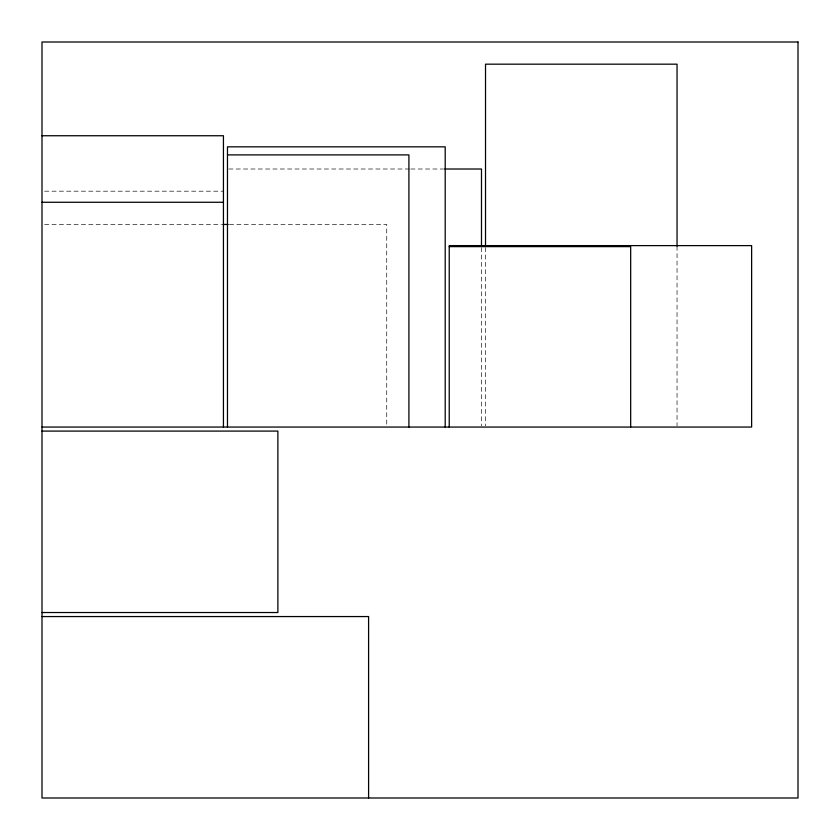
<?xml version="1.0" encoding="UTF-8"?>
<svg xmlns="http://www.w3.org/2000/svg" width="840" height="840" viewBox="0 0 840 840"><rect width="100%" height="100%" fill="white"/><g stroke="black" fill="none" stroke-linecap="round" stroke-linejoin="round"><path stroke-width="0.63" stroke-dasharray="4.2 3.15" d="M228.785 169.008L409.469 169.008M410.781 169.008L443.52 169.008M44.615 191.184L223.44 191.184M44.625 224.448L221.582 224.448M229.446 224.448L386.736 224.448L386.736 425.754M677.04 246.267L677.04 425.744M485.52 247.579L485.52 425.744M481.488 247.601L481.488 425.744"/><path stroke-width="1.26" d="M42 135.744L223.44 135.744L223.44 427.056M227.472 154.896L408.912 154.896L408.912 427.056M444.822 169.008L481.488 169.008L481.488 246.288M42 202.272L223.44 202.272M222.884 224.448L228.134 224.448M449.232 246.624L630.672 246.624L630.672 427.056M42 427.056L751.632 427.056L751.632 245.616L449.232 245.616L449.232 427.056M42 431.088L277.872 431.088L277.872 612.528L42 612.528M42 616.56L368.592 616.56L368.592 798M677.04 246.267L677.04 64.176L485.52 64.176L485.52 246.267M445.2 427.056L445.2 146.832L227.472 146.832L227.472 427.056M798 42L42 42L42 798L798 798L798 42"/></g></svg>
